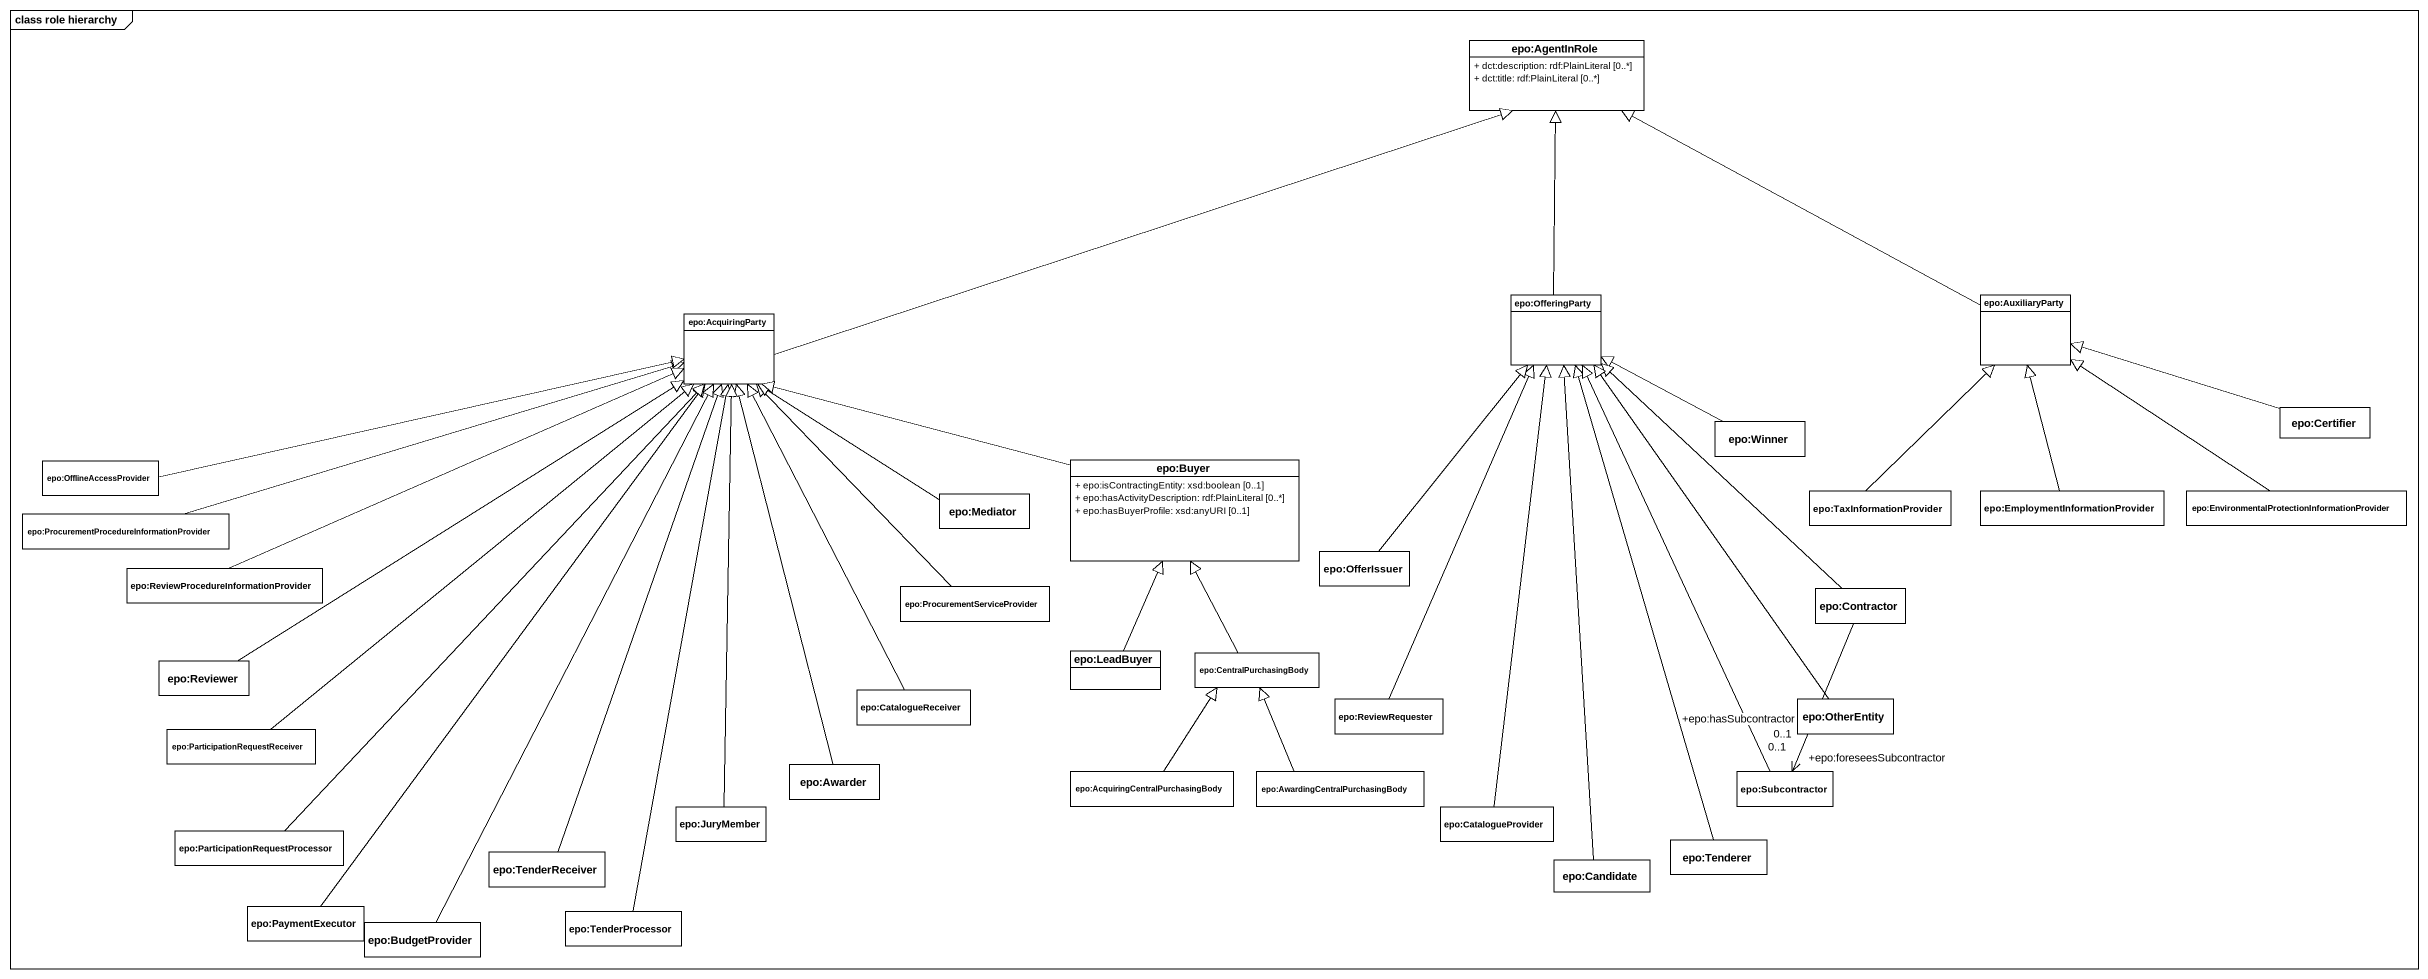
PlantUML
@startuml
mainframe class role hierarchy
hide circle
hide empty members
skinparam classAttributeIconSize 0
class "epo:AgentInRole" as epo_AgentInRole {
  + dct:description: rdf:PlainLiteral [0..*]
  + dct:title: rdf:PlainLiteral [0..*]
}
class "epo:OfferingParty" as epo_OfferingParty
class "epo:AuxiliaryParty" as epo_AuxiliaryParty
class "epo:AcquiringParty" as epo_AcquiringParty
class "epo:Winner" as epo_Winner
class "epo:Certifier" as epo_Certifier
class "epo:OfflineAccessProvider" as epo_OfflineAccessProvider
class "epo:Buyer" as epo_Buyer {
  + epo:isContractingEntity: xsd:boolean [0..1]
  + epo:hasActivityDescription: rdf:PlainLiteral [0..*]
  + epo:hasBuyerProfile: xsd:anyURI [0..1]
}
class "epo:TaxInformationProvider" as epo_TaxInformationProvider
class "epo:EmploymentInformationProvider" as epo_EmploymentInformationPro
class "epo:EnvironmentalProtectionInformationProvider" as epo_EnvironmentalProtectionI
class "epo:ProcurementProcedureInformationProvider" as epo_ProcurementProcedureInfo
class "epo:Mediator" as epo_Mediator
class "epo:ReviewProcedureInformationProvider" as epo_ReviewProcedureInformati
class "epo:OfferIssuer" as epo_OfferIssuer
class "epo:ProcurementServiceProvider" as epo_ProcurementServiceProvid
class "epo:Contractor" as epo_Contractor
class "epo:Reviewer" as epo_Reviewer
class "epo:LeadBuyer" as epo_LeadBuyer
class "epo:CentralPurchasingBody" as epo_CentralPurchasingBody
class "epo:CatalogueReceiver" as epo_CatalogueReceiver
class "epo:ReviewRequester" as epo_ReviewRequester
class "epo:OtherEntity" as epo_OtherEntity
class "epo:ParticipationRequestReceiver" as epo_ParticipationRequestRece
class "epo:JuryMember" as epo_JuryMember
class "epo:Awarder" as epo_Awarder
class "epo:AcquiringCentralPurchasingBody" as epo_AcquiringCentralPurchasi
class "epo:AwardingCentralPurchasingBody" as epo_AwardingCentralPurchasin
class "epo:CatalogueProvider" as epo_CatalogueProvider
class "epo:Subcontractor" as epo_Subcontractor
class "epo:ParticipationRequestProcessor" as epo_ParticipationRequestProc
class "epo:TenderReceiver" as epo_TenderReceiver
class "epo:Tenderer" as epo_Tenderer
class "epo:Candidate" as epo_Candidate
class "epo:PaymentExecutor" as epo_PaymentExecutor
class "epo:BudgetProvider" as epo_BudgetProvider
class "epo:TenderProcessor" as epo_TenderProcessor
epo_OfferingParty -up-|> epo_AgentInRole
epo_AuxiliaryParty -left-|> epo_AgentInRole
epo_AcquiringParty -right-|> epo_AgentInRole
epo_Winner -left-|> epo_OfferingParty
epo_Certifier -left-|> epo_AuxiliaryParty
epo_OfflineAccessProvider -right-|> epo_AcquiringParty
epo_Buyer -left-|> epo_AcquiringParty
epo_TaxInformationProvider -up-|> epo_AuxiliaryParty
epo_EmploymentInformationPro -up-|> epo_AuxiliaryParty
epo_EnvironmentalProtectionI -up-|> epo_AuxiliaryParty
epo_ProcurementProcedureInfo -right-|> epo_AcquiringParty
epo_Mediator -up-|> epo_AcquiringParty
epo_ReviewProcedureInformati -right-|> epo_AcquiringParty
epo_OfferIssuer -up-|> epo_OfferingParty
epo_ProcurementServiceProvid -up-|> epo_AcquiringParty
epo_Contractor -up-|> epo_OfferingParty
epo_Contractor --> "+epo:foreseesSubcontractor\n0..1" epo_Subcontractor
epo_Contractor --> "+epo:hasSubcontractor\n0..1" epo_Subcontractor
epo_Reviewer -up-|> epo_AcquiringParty
epo_LeadBuyer -up-|> epo_Buyer
epo_CentralPurchasingBody -up-|> epo_Buyer
epo_CatalogueReceiver -up-|> epo_AcquiringParty
epo_ReviewRequester -up-|> epo_OfferingParty
epo_OtherEntity -up-|> epo_OfferingParty
epo_ParticipationRequestRece -up-|> epo_AcquiringParty
epo_JuryMember -up-|> epo_AcquiringParty
epo_Awarder -up-|> epo_AcquiringParty
epo_AcquiringCentralPurchasi -up-|> epo_CentralPurchasingBody
epo_AwardingCentralPurchasin -up-|> epo_CentralPurchasingBody
epo_CatalogueProvider -up-|> epo_OfferingParty
epo_Subcontractor -up-|> epo_OfferingParty
epo_ParticipationRequestProc -up-|> epo_AcquiringParty
epo_TenderReceiver -up-|> epo_AcquiringParty
epo_Tenderer -up-|> epo_OfferingParty
epo_Candidate -up-|> epo_OfferingParty
epo_PaymentExecutor -up-|> epo_AcquiringParty
epo_BudgetProvider -up-|> epo_AcquiringParty
epo_TenderProcessor -up-|> epo_AcquiringParty
@enduml
